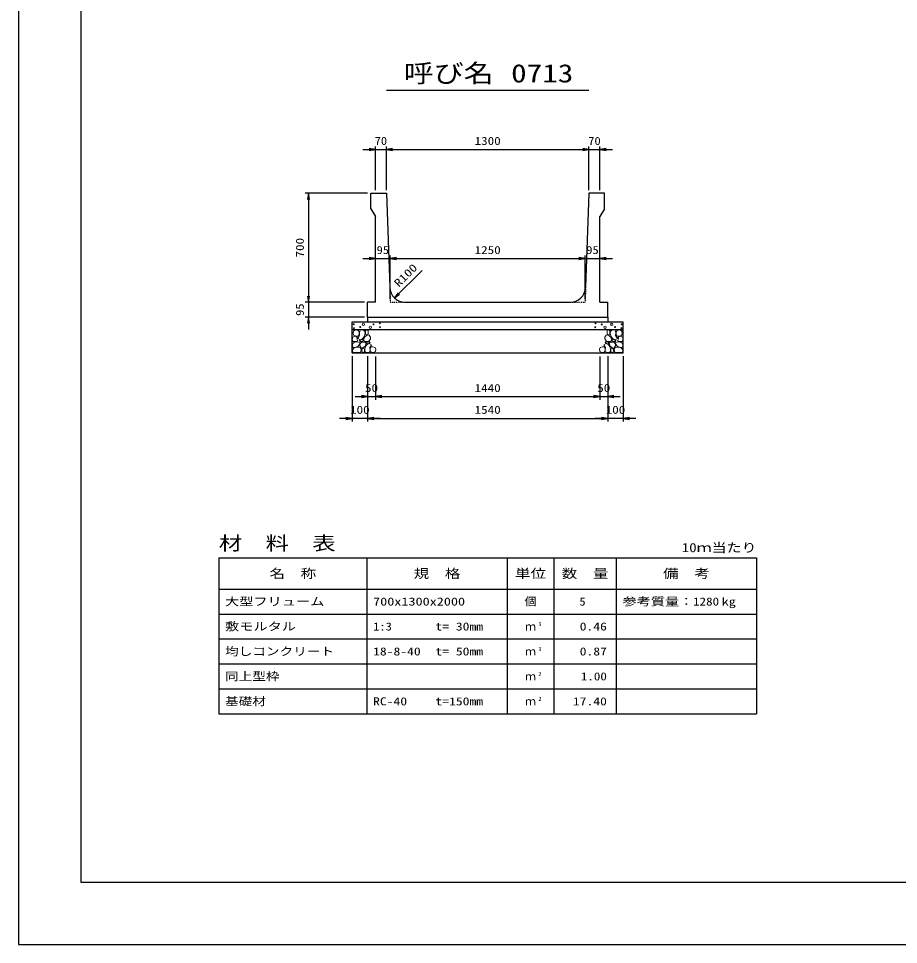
# Model space of a CAD drawing. Units: millimetres at full size. Extents: x 0 to 16820, y 0 to 11880.
# Drawn here: x 0 to 5646, y 0 to 5940 of the extents above; entities that cross this region are included whole.
import ezdxf
from ezdxf.enums import TextEntityAlignment as Align

# ---------------------------------------------------------------- set-up
doc = ezdxf.new("R2010")
doc.units = ezdxf.units.MM
doc.linetypes.add('DASHED_SPACED', pattern=[12, 6, -6])
for name, color, linetype, lineweight in [('0_2', 7, 'Continuous', 25), ('D-DCR-HCHn', 4, 'Continuous', 9), ('D-MTR-FRAM', 7, 'Continuous', 25), ('D-MTR-LINE', 7, 'Continuous', 25), ('D-STR-DIM', 7, 'Continuous', 25), ('D-STR-STRn', 1, 'Continuous', 25), ('D-TTL', 2, 'Continuous', 25), ('D-TTL-TXT', 7, 'Continuous', 25)]:
    doc.layers.add(name, color=color, linetype=linetype, lineweight=lineweight)
doc.layers.add('D-MTR', color=7, linetype='Continuous')
doc.layers.add('D-MTR-TXT', color=7, linetype='Continuous')
doc.styles.add('ＭＳ ゴシック', font='')
doc.styles.get('ＭＳ ゴシック').set_extended_font_data('MS Gothic')

# ---------------------------------------------------------------- blocks, each defined once
blk = doc.blocks.new('open_arrow')
at = {"color": 0, "linetype": 'Continuous', "lineweight": -2}
blk.add_lwpolyline([(7.5, 1.25), (0, 0), (7.5, -1.25)], dxfattribs=at)

msp = doc.modelspace()

# ---------------------------------------------------------------- linework, layer by layer
at = {"layer": '0_2'}
for p, q in [((2240, 3774.775), (2240, 3494.775)), ((2290, 3772.275), (2290, 3494.775)), ((2290, 3772.275), (2290, 3494.775)), ((3730, 3772.275), (3730, 3494.775)), ((2160, 3514.775), (2370, 3514.775)), ((2290, 3514.775), (3730, 3514.775))]:
    msp.add_line(p, q, dxfattribs=at)
at = {"layer": 'D-DCR-HCHn'}
for points in [[(2178.399, 3938.471), (2162.796, 3941.938), (2148.928, 3935.003), (2147.194, 3919.401), (2150.661, 3907.266), (2167.997, 3902.065), (2180.132, 3902.065), (2185.333, 3910.733), (2185.333, 3929.803)], [(2192.267, 3940.204), (2187.067, 3924.602), (2188.8, 3907.266), (2176.665, 3888.196), (2192.267, 3879.529), (2209.603, 3888.196), (2220.005, 3902.065), (2223.472, 3924.602), (2220.005, 3936.737), (2209.603, 3941.938)], [(2225.206, 3936.737), (2225.206, 3915.934), (2233.874, 3910.733), (2242.542, 3915.934), (2244.275, 3928.069), (2242.542, 3938.471), (2230.407, 3941.938)], [(3794.794, 3936.737), (3794.794, 3915.934), (3786.126, 3910.733), (3777.458, 3915.934), (3775.725, 3928.069), (3777.458, 3938.471), (3789.593, 3941.938)], [(3827.733, 3940.204), (3832.933, 3924.602), (3831.2, 3907.266), (3843.335, 3888.196), (3827.733, 3879.529), (3810.397, 3888.196), (3799.995, 3902.065), (3796.528, 3924.602), (3799.995, 3936.737), (3810.397, 3941.938)], [(3841.601, 3938.471), (3857.204, 3941.938), (3871.072, 3935.003), (3872.806, 3919.401), (3869.339, 3907.266), (3852.003, 3902.065), (3839.868, 3902.065), (3834.667, 3910.733), (3834.667, 3929.803)], [(2145.46, 3895.131), (2140.26, 3879.529), (2147.194, 3869.127), (2164.53, 3867.393), (2176.366, 3872.475), (2171.464, 3884.729), (2174.932, 3891.664), (2167.997, 3898.598), (2157.596, 3902.065)], [(2178.366, 3837.532), (2191.208, 3856.794), (2189.603, 3861.609), (2171.946, 3866.425), (2155.894, 3864.82), (2144.658, 3855.189), (2143.052, 3843.952), (2144.658, 3832.716), (2157.499, 3829.506)], [(2195.735, 3879.529), (2187.067, 3872.594), (2190.534, 3867.393), (2202.669, 3867.393), (2207.87, 3869.127), (2211.337, 3876.061), (2206.136, 3881.262)], [(2223.311, 3837.532), (2231.337, 3856.794), (2224.916, 3864.82), (2205.654, 3864.82), (2197.628, 3861.609), (2189.603, 3850.373), (2189.603, 3840.742), (2197.628, 3827.901), (2207.259, 3826.295)], [(2221.739, 3898.598), (2213.071, 3877.795), (2220.005, 3869.127), (2240.808, 3869.127), (2249.476, 3872.594), (2258.144, 3884.729), (2258.144, 3895.131), (2249.476, 3909), (2239.074, 3910.733)], [(2247.389, 3855.189), (2255.415, 3861.609), (2252.204, 3866.425), (2240.968, 3866.425), (2236.153, 3864.82), (2232.942, 3858.399), (2237.758, 3853.583)], [(3798.261, 3898.598), (3806.929, 3877.795), (3799.995, 3869.127), (3779.192, 3869.127), (3770.524, 3872.594), (3761.856, 3884.729), (3761.856, 3895.131), (3770.524, 3909), (3780.926, 3910.733)], [(3772.611, 3855.189), (3764.585, 3861.609), (3767.796, 3866.425), (3779.032, 3866.425), (3783.847, 3864.82), (3787.058, 3858.399), (3782.242, 3853.583)], [(3796.689, 3837.532), (3788.663, 3856.794), (3795.084, 3864.82), (3814.346, 3864.82), (3822.372, 3861.609), (3830.397, 3850.373), (3830.397, 3840.742), (3822.372, 3827.901), (3812.741, 3826.295)], [(3824.265, 3879.529), (3832.933, 3872.594), (3829.466, 3867.393), (3817.331, 3867.393), (3812.13, 3869.127), (3808.663, 3876.061), (3813.864, 3881.262)], [(3841.634, 3837.532), (3828.792, 3856.794), (3830.397, 3861.609), (3848.054, 3866.425), (3864.106, 3864.82), (3875.342, 3855.189), (3876.948, 3843.952), (3875.342, 3832.716), (3862.501, 3829.506)], [(3874.54, 3895.131), (3879.74, 3879.529), (3872.806, 3869.127), (3855.47, 3867.393), (3843.634, 3872.475), (3848.536, 3884.729), (3845.068, 3891.664), (3852.003, 3898.598), (3862.404, 3902.065)], [(2184.787, 3797.402), (2196.023, 3802.218), (2199.234, 3818.27), (2192.813, 3829.506), (2181.577, 3832.716), (2167.13, 3831.111), (2151.078, 3824.69), (2143.052, 3815.059), (2143.052, 3803.823), (2147.868, 3797.402), (2167.13, 3799.007)], [(2220.101, 3802.218), (2220.101, 3821.48), (2212.075, 3826.295), (2204.049, 3821.48), (2202.444, 3810.244), (2204.049, 3800.613), (2215.285, 3797.402)], [(2250.599, 3799.007), (2255.415, 3813.454), (2253.81, 3829.506), (2265.046, 3847.163), (2250.599, 3855.189), (2234.548, 3847.163), (2224.916, 3834.321), (2221.706, 3813.454), (2224.916, 3802.218), (2234.548, 3797.402)], [(2263.441, 3800.613), (2277.887, 3797.402), (2290.729, 3803.823), (2292.334, 3818.27), (2289.124, 3829.506), (2273.072, 3834.321), (2261.836, 3834.321), (2257.02, 3826.295), (2257.02, 3808.638)], [(3756.559, 3800.613), (3742.113, 3797.402), (3729.271, 3803.823), (3727.666, 3818.27), (3730.876, 3829.506), (3746.928, 3834.321), (3758.164, 3834.321), (3762.98, 3826.295), (3762.98, 3808.638)], [(3769.401, 3799.007), (3764.585, 3813.454), (3766.19, 3829.506), (3754.954, 3847.163), (3769.401, 3855.189), (3785.452, 3847.163), (3795.084, 3834.321), (3798.294, 3813.454), (3795.084, 3802.218), (3785.452, 3797.402)], [(3799.899, 3802.218), (3799.899, 3821.48), (3807.925, 3826.295), (3815.951, 3821.48), (3817.556, 3810.244), (3815.951, 3800.613), (3804.715, 3797.402)], [(3835.213, 3797.402), (3823.977, 3802.218), (3820.766, 3818.27), (3827.187, 3829.506), (3838.423, 3832.716), (3852.87, 3831.111), (3868.922, 3824.69), (3876.948, 3815.059), (3876.948, 3803.823), (3872.132, 3797.402), (3852.87, 3799.007)]]:
    msp.add_lwpolyline(points, close=True, dxfattribs=at)
for centre, radius in [((2150.727, 3978.73), 3), ((2213.336, 3978.73), 7.5), ((2277.708, 3977.939), 3), ((2318.131, 3984.781), 3), ((3701.869, 3984.781), 3), ((3742.292, 3977.939), 3), ((3806.664, 3978.73), 7.5), ((3869.273, 3978.73), 3), ((2151.869, 3953.685), 3), ((2192.292, 3960.527), 3), ((2256.664, 3959.736), 7.5), ((2319.273, 3959.736), 3), ((3700.727, 3959.736), 3), ((3763.336, 3959.736), 7.5), ((3827.708, 3960.527), 3), ((3868.131, 3953.685), 3)]:
    msp.add_circle(centre, radius, dxfattribs=at)
at = {"layer": 'D-MTR-FRAM'}
for p, q in [((1285, 2479.775), (4735, 2479.775)), ((1285, 2479.775), (1285, 1479.775)), ((4735, 2479.775), (4735, 1479.775)), ((1285, 1479.775), (4735, 1479.775))]:
    msp.add_line(p, q, dxfattribs=at)
at = {"layer": 'D-MTR-LINE'}
for p, q in [((2235, 2479.775), (2235, 1479.775)), ((3135, 2479.775), (3135, 1479.775)), ((3435, 2479.775), (3435, 1479.775)), ((3835, 2479.775), (3835, 1479.775)), ((1285, 2279.775), (4735, 2279.775)), ((1285, 2119.775), (4735, 2119.775)), ((1285, 1959.775), (4735, 1959.775)), ((1285, 1799.775), (4735, 1799.775)), ((1285, 1639.775), (4735, 1639.775))]:
    msp.add_line(p, q, dxfattribs=at)
at = {"layer": 'D-STR-DIM'}
for p, q in [((2290, 4839.775), (2290, 5119.775)), ((2360, 4839.775), (2360, 5119.775)), ((2360, 4839.775), (2360, 5119.775)), ((3660, 4839.775), (3660, 5119.775)), ((3660, 4839.775), (3660, 5119.775)), ((3730, 4839.775), (3730, 5119.775)), ((2210, 5099.775), (2440, 5099.775)), ((2360, 5099.775), (3660, 5099.775)), ((3580, 5099.775), (3810, 5099.775)), ((2240, 4819.775), (1840, 4819.775)), ((1860, 4819.775), (1860, 4119.775)), ((2210, 4399.775), (2465, 4399.775)), ((2385, 4139.775), (2385, 4419.775)), ((2385, 4139.775), (2385, 4419.775)), ((2385, 4399.775), (3635, 4399.775)), ((3555, 4399.775), (3810, 4399.775)), ((3635, 4139.775), (3635, 4419.775)), ((3635, 4139.775), (3635, 4419.775)), ((2412.055, 4147.814), (2588.832, 4324.59)), ((1860, 4199.775), (1860, 3944.775)), ((2220, 4119.775), (1840, 4119.775)), ((2220, 4119.775), (1840, 4119.775)), ((2220, 4024.775), (1840, 4024.775)), ((2140, 3774.775), (2140, 3354.775)), ((2240, 3774.775), (2240, 3354.775)), ((2240, 3774.775), (2240, 3354.775)), ((3730, 3772.275), (3730, 3494.775)), ((3780, 3774.775), (3780, 3354.775)), ((3780, 3774.775), (3780, 3354.775)), ((3780, 3774.775), (3780, 3494.775)), ((3880, 3774.775), (3880, 3354.775)), ((3650, 3514.775), (3860, 3514.775)), ((2320, 3374.775), (2060, 3374.775)), ((2240, 3374.775), (3780, 3374.775)), ((3960, 3374.775), (3700, 3374.775))]:
    msp.add_line(p, q, dxfattribs=at)
at = {"layer": 'D-STR-STRn'}
for p, q in [((2260, 4819.775), (2360, 4819.775)), ((2260, 4719.775), (2260, 4819.775)), ((2360, 4819.775), (2381.556, 4216.206)), ((3660, 4819.775), (3638.444, 4216.206)), ((3760, 4819.775), (3660, 4819.775)), ((3760, 4719.775), (3760, 4819.775)), ((2260, 4719.775), (2290, 4669.775)), ((3760, 4719.775), (3730, 4669.775)), ((2290, 4119.775), (2290, 4669.775)), ((3730, 4119.775), (3730, 4669.775)), ((2240, 4024.775), (2240, 4119.775)), ((2290, 4119.775), (2240, 4119.775)), ((2481.492, 4119.775), (3538.508, 4119.775)), ((3730, 4119.775), (3780, 4119.775)), ((3780, 4024.775), (3780, 4119.775)), ((2140, 3794.775), (2140, 3994.775)), ((2140, 3994.775), (3880, 3994.775)), ((2240, 4024.775), (3780, 4024.775)), ((2240, 4024.775), (2240, 3994.775)), ((3780, 4024.775), (3780, 3994.775)), ((3880, 3794.775), (3880, 3994.775)), ((2140, 3944.775), (3880, 3944.775)), ((2140, 3794.775), (3880, 3794.775))]:
    msp.add_line(p, q, dxfattribs=at)
at = {"layer": 'D-STR-STRn', "color": 2, "linetype": 'DASHED_SPACED'}
for p, q in [((2381.556, 4216.206), (2385, 4119.775)), ((3638.444, 4216.206), (3635, 4119.775)), ((2385, 4119.775), (2481.492, 4119.775)), ((3538.508, 4119.775), (3635, 4119.775))]:
    msp.add_line(p, q, dxfattribs=at)
at = {"layer": 'D-STR-STRn'}
for centre, start, end in [((2481.492, 4219.775), 182.04541, 270), ((3538.508, 4219.775), 270, 357.95459)]:
    msp.add_arc(centre, 100, start, end, dxfattribs=at)
at = {"layer": 'D-TTL'}
for points in [[(0, 0), (16820, 0), (16820, 11880), (0, 11880)], [(400, 400), (16420, 400), (16420, 11480), (400, 11480)]]:
    msp.add_lwpolyline(points, close=True, dxfattribs=at)
at = {"layer": 'D-TTL-TXT'}
msp.add_line((2360, 5479.775), (3660, 5479.775), dxfattribs=at)

# ---------------------------------------------------------------- block references
at = {"layer": '0_2', "xscale": 5.33, "yscale": 5.33, "rotation": 180}
for p in [(2240, 3514.775), (3730, 3514.775)]:
    msp.add_blockref('open_arrow', p, dxfattribs=at)
at = {"layer": '0_2', "xscale": 5.33, "yscale": 5.33}
msp.add_blockref('open_arrow', (2290, 3514.775), dxfattribs=at)
msp.add_blockref('open_arrow', (2290, 3514.775), dxfattribs=at)
at = {"layer": 'D-STR-DIM', "xscale": 5.33, "yscale": 5.33}
for p, rotation in [((2290, 5099.775), 180), ((3660, 5099.775), 180), ((3660, 5099.775), 180), ((1860, 4819.775), 270), ((2290, 4399.775), 180), ((3635, 4399.775), 180), ((3635, 4399.775), 180), ((1860, 4119.775), 90), ((1860, 4119.775), 90), ((2412.055, 4147.814), 45), ((1860, 4024.775), 270), ((3730, 3514.775), 180), ((2140, 3374.775), 180), ((3780, 3374.775), 180), ((3780, 3374.775), 180)]:
    msp.add_blockref('open_arrow', p, dxfattribs=dict(at, rotation=rotation))
for p in [(2360, 5099.775), (2360, 5099.775), (3730, 5099.775), (2385, 4399.775), (2385, 4399.775), (3730, 4399.775), (3780, 3514.775), (2240, 3374.775), (2240, 3374.775), (3880, 3374.775)]:
    msp.add_blockref('open_arrow', p, dxfattribs=at)

# ---------------------------------------------------------------- texts
at = {"layer": '0_2', "style": 'ＭＳ ゴシック', "width": 1.2}
for s, p in [('50', (2265, 3569.775)), ('1440', (3010, 3569.775))]:
    msp.add_text(s, height=51.32, dxfattribs=at).set_placement(p, align=Align.MIDDLE_CENTER)
at = {"layer": 'D-MTR', "style": 'ＭＳ ゴシック', "width": 1.25}
msp.add_text('材\u3000料\u3000表', height=87.98, dxfattribs=at).set_placement((1285, 2503.775), align=Align.BOTTOM_LEFT)
at = {"layer": 'D-MTR', "style": 'ＭＳ ゴシック', "width": 1.2}
msp.add_text('10ｍ当たり', height=58.65, dxfattribs=at).set_placement((4735, 2499.108), align=Align.BOTTOM_RIGHT)
at = {"layer": 'D-MTR-TXT', "style": 'ＭＳ ゴシック'}
for s, height, width, p in [('名\u3000称', 58.65, 1.25, (1760, 2379.775)), ('規\u3000格', 58.65, 1.25, (2685, 2379.775)), ('単位', 58.65, 1.25, (3285, 2379.775)), ('数\u3000量', 58.65, 1.25, (3635, 2379.775)), ('備\u3000考', 58.65, 1.25, (4285, 2379.775)), ('個', 51.32, 1.1, (3285, 2199.775))]:
    msp.add_text(s, height=height, dxfattribs=dict(at, width=width)).set_placement(p, align=Align.MIDDLE_CENTER)
for s, width, p in [('大型フリューム', 1.3, (1325, 2199.775)), ('700x1300x2000', 1.3, (2275, 2199.775)), ('参考質量：    kg', 1.3, (3875, 2199.775)), ('敷モルタル', 1.3, (1325, 2039.775)), ('1:3', 1.15, (2275, 2039.775)), ('t= 30mm', 1.25, (2675, 2039.775)), ('均しコンクリート', 1.25, (1325, 1879.775)), ('18-8-40', 1.25, (2275, 1879.775)), ('t= 50mm', 1.25, (2675, 1879.775)), ('同上型枠', 1.25, (1325, 1719.775)), ('基礎材', 1.25, (1325, 1559.775)), ('RC-40', 1.25, (2275, 1559.775)), ('t=150mm', 1.25, (2675, 1559.775))]:
    msp.add_text(s, height=51.32, dxfattribs=dict(at, width=width)).set_placement(p, align=Align.MIDDLE_LEFT)
for s, width, p in [('5', 1.15, (3638.553, 2199.775)), ('1280', 1.2, (4495, 2199.775)), ('0.46', 1.25, (3775, 2039.775)), ('0.87', 1.25, (3775, 1879.775)), ('1.00', 1.2, (3775, 1719.775)), ('17.40', 1.25, (3775, 1559.775))]:
    msp.add_text(s, height=51.32, dxfattribs=dict(at, width=width)).set_placement(p, align=Align.MIDDLE_RIGHT)
for p in [(3285, 2039.775), (3285, 1879.775), (3285, 1719.775), (3285, 1559.775)]:
    msp.add_text('ｍ', height=51.32, dxfattribs=at).set_placement(p, align=Align.MIDDLE_CENTER)
at = {"layer": 'D-MTR-TXT', "style": 'ＭＳ ゴシック', "width": 1.15}
for s, p in [('3', (3335, 2035.108)), ('3', (3335, 1875.108)), ('2', (3335, 1715.108)), ('2', (3335, 1555.108))]:
    msp.add_text(s, height=25.66, dxfattribs=at).set_placement(p, align=Align.BOTTOM_LEFT)
at = {"layer": 'D-STR-DIM', "style": 'ＭＳ ゴシック'}
for s, width, p in [('70', 1.15, (2325, 5154.775)), ('1300', 1.2, (3010, 5154.775)), ('70', 1.15, (3695, 5154.775)), ('95', 1.15, (2337.5, 4454.775)), ('1250', 1.2, (3010, 4454.775)), ('95', 1.15, (3682.5, 4454.775)), ('50', 1.2, (3755, 3569.775)), ('100', 1.2, (2190, 3429.775)), ('1540', 1.2, (3010, 3429.775)), ('100', 1.2, (3830, 3429.775))]:
    msp.add_text(s, height=51.32, dxfattribs=dict(at, width=width)).set_placement(p, align=Align.MIDDLE_CENTER)
for s, width, p in [('700', 1.2, (1805, 4469.775)), ('95', 1.15, (1805, 4072.275))]:
    msp.add_text(s, height=51.32, rotation=90, dxfattribs=dict(at, width=width)).set_placement(p, align=Align.MIDDLE_CENTER)
at = {"layer": 'D-STR-DIM', "style": 'ＭＳ ゴシック', "width": 1.25}
msp.add_text('R100', height=51.32, rotation=45, dxfattribs=at).set_placement((2450.995, 4201.839), align=Align.BOTTOM_LEFT)
at = {"layer": 'D-TTL-TXT', "style": 'ＭＳ ゴシック'}
for s, width, p in [('呼び名', 1.2, (2760, 5494.775)), ('0713', 1.25, (3360, 5494.775))]:
    msp.add_text(s, height=117.3, dxfattribs=dict(at, width=width)).set_placement(p, align=Align.BOTTOM_CENTER)

doc.saveas('drawing.dxf')
